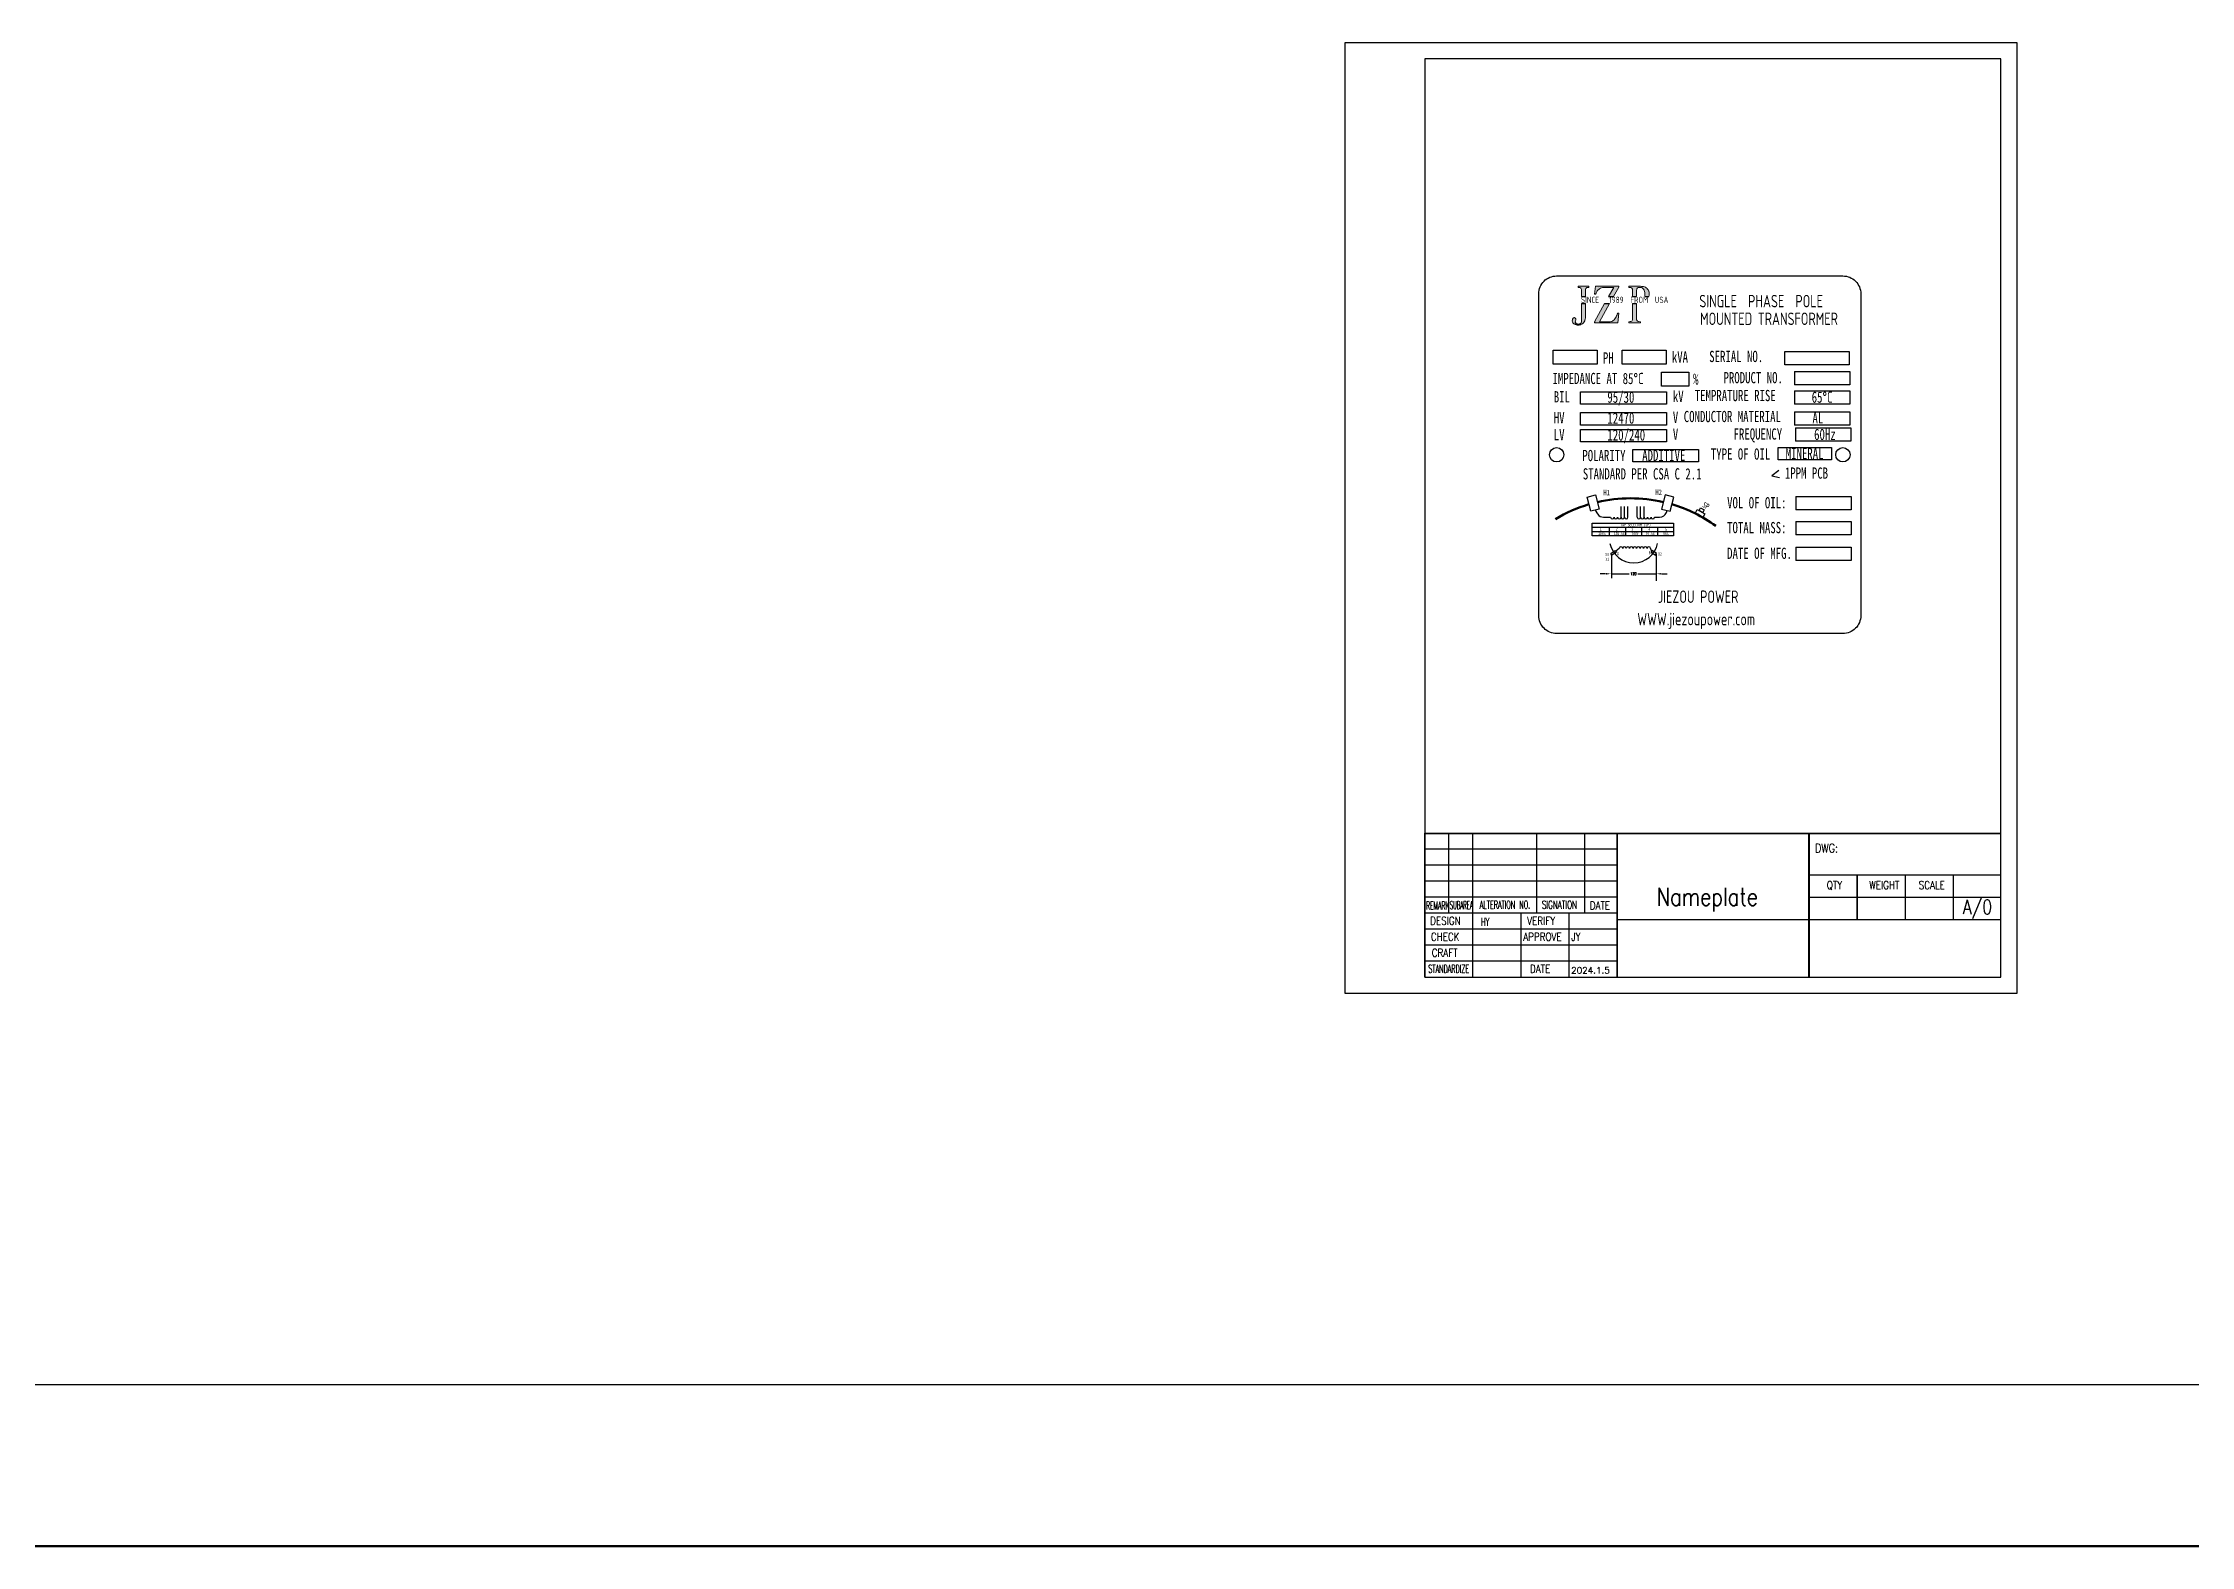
# Model space of a CAD drawing. Header units: millimetres. Extents: x 119255 to 140443, y -8485 to -5380.
# Drawn here: x 134398 to 134998, y -5851 to -5431 of the extents above; entities that cross this region are included whole.
import ezdxf

# ---------------------------------------------------------------- set-up
doc = ezdxf.new("R2010")
doc.units = ezdxf.units.MM
doc.header["$LTSCALE"] = 3
doc.layers.add('INTE_THICK', color=7, linetype='Continuous')
for name, color, linetype, lineweight in [('标注、文本', 3, 'Continuous', 25), ('粗实线', 4, 'Continuous', 53), ('粗实线层', 7, 'Continuous', 50)]:
    doc.layers.add(name, color=color, linetype=linetype, lineweight=lineweight)
doc.styles.add('PC_TEXTSTYLE', font='ISOCP.SHX', dxfattribs={"width": 0.707, "bigfont": 'GBCBIG.SHX'})
doc.styles.get("Standard").update_dxf_attribs({"font": 'txt', "bigfont": 'gbcbig.shx'})
doc.styles.add('TEXTSTYLE_3', font='txt', dxfattribs={"width": 0.8, "bigfont": 'hztxt.shx'})
doc.styles.add('TEXTSTYLE_4', font='txt', dxfattribs={"width": 0.65, "bigfont": 'hztxt.shx'})
doc.styles.add('TEXTSTYLE_5', font='txt', dxfattribs={"width": 0.45, "bigfont": 'hztxt.shx'})
doc.styles.add('TEXTSTYLE_7', font='txt', dxfattribs={"width": 0.75, "bigfont": 'hztxt.shx'})
doc.styles.add('TH_GBDIM', font='romans.shx', dxfattribs={"width": 0.8, "bigfont": 'gbcbig.shx'})

msp = doc.modelspace()

# ---------------------------------------------------------------- hatches: boundary and pattern name
at = {"layer": '标注、文本'}
h = msp.add_hatch(color=256, dxfattribs=at)
h.dxf.hatch_style = 1
h.paths.add_polyline_path([(134828.99, -5503.43), (134827.85, -5503.43), (134827.85, -5508.13), (134827.83, -5508.56), (134827.74, -5508.85, -0.564853), (134826.09, -5508.57), (134826.18, -5508.28), (134826.25, -5508.04), (134826.25, -5507.71), (134826.21, -5507.58), (134826, -5507.38), (134825.91, -5507.35), (134825.62, -5507.44), (134825.53, -5507.52), (134825.34, -5507.81), (134825.3, -5507.92), (134825.26, -5508.25), (134825.33, -5508.59), (134825.42, -5508.77), (134825.61, -5508.99, 0.201196), (134827.71, -5509.23), (134827.99, -5509.13), (134828.24, -5508.98), (134828.45, -5508.78), (134828.64, -5508.52), (134828.79, -5508.2), (134828.83, -5508.1), (134828.92, -5507.78), (134828.97, -5507.41), (134828.99, -5507.03)])
h.paths.add_polyline_path([(134829.08, -5499.23), (134829.11, -5499.16), (134829.33, -5498.96), (134829.53, -5498.92), (134829.88, -5498.89), (134829.88, -5498.58), (134826.92, -5498.58), (134826.92, -5498.89), (134827.17, -5498.91), (134827.42, -5498.95), (134827.42, -5498.95), (134827.7, -5499.11), (134827.82, -5499.45), (134827.85, -5499.72), (134827.85, -5500.14), (134827.85, -5501.42), (134828.99, -5501.42), (134828.99, -5499.97), (134828.99, -5499.94), (134829.01, -5499.52)])
h.paths.add_polyline_path([(134838.27, -5498.8), (134838.27, -5498.58), (134831.77, -5498.58), (134831.46, -5500.78), (134831.77, -5500.78), (134831.79, -5500.76), (134831.91, -5500.5), (134832.11, -5500.12), (134832.11, -5500.11), (134832.27, -5499.86), (134832.51, -5499.58), (134832.66, -5499.44), (134832.9, -5499.26), (134833.19, -5499.09), (134833.45, -5498.98), (134833.73, -5498.91), (134834.03, -5498.89), (134836.85, -5498.89), (134835.44, -5501.42), (134836.8, -5501.42)])
h.paths.add_polyline_path([(134835.68, -5503.43), (134834.32, -5503.43), (134831.49, -5508.51), (134831.49, -5508.82), (134837.97, -5508.82), (134838.32, -5506.08), (134837.97, -5506.08), (134837.86, -5506.4), (134837.71, -5506.74), (134837.68, -5506.81), (134837.52, -5507.13), (134837.35, -5507.42), (134837.15, -5507.7), (134836.95, -5507.93), (134836.75, -5508.12), (134836.5, -5508.32), (134836.27, -5508.42), (134836.13, -5508.45), (134835.84, -5508.5), (134835.52, -5508.51), (134832.84, -5508.51)])
h.paths.add_polyline_path([(134843.49, -5499.02), (134843.7, -5498.92), (134844.04, -5498.89), (134844.33, -5498.9), (134844.59, -5498.95), (134844.77, -5499.02), (134845.03, -5499.21), (134845.23, -5499.43), (134845.38, -5499.7), (134845.5, -5500), (134845.57, -5500.35), (134845.59, -5500.75), (134845.59, -5500.8), (134845.56, -5501.2), (134845.52, -5501.42), (134846.71, -5501.42), (134846.78, -5501.11), (134846.8, -5500.74), (134846.8, -5500.62), (134846.75, -5500.26), (134846.65, -5499.93), (134846.61, -5499.84), (134846.45, -5499.54), (134846.25, -5499.28), (134846.21, -5499.24), (134845.97, -5499.02), (134845.71, -5498.85), (134845.45, -5498.73), (134845.18, -5498.67), (134845.01, -5498.65), (134844.64, -5498.61), (134844.36, -5498.59), (134844.19, -5498.58), (134841.1, -5498.58), (134841.1, -5498.89), (134841.29, -5498.89), (134841.6, -5498.93), (134841.82, -5499.01), (134841.93, -5499.1), (134842.07, -5499.39), (134842.09, -5499.49), (134842.11, -5499.81), (134842.11, -5500.27), (134842.11, -5501.42), (134843.23, -5501.42), (134843.23, -5500.22), (134843.23, -5500.14), (134843.24, -5499.73), (134843.28, -5499.42), (134843.31, -5499.29)])
h.paths.add_polyline_path([(134843.23, -5503.43), (134842.11, -5503.43), (134842.11, -5507.52), (134842.11, -5507.66), (134842.08, -5508), (134841.94, -5508.29), (134841.92, -5508.31), (134841.65, -5508.44), (134841.44, -5508.47), (134841.1, -5508.49), (134841.1, -5508.8), (134844.36, -5508.8), (134844.36, -5508.49), (134844.21, -5508.49), (134843.91, -5508.46), (134843.79, -5508.44), (134843.52, -5508.36), (134843.31, -5508.1), (134843.27, -5507.97), (134843.23, -5507.58)])

# ---------------------------------------------------------------- linework, layer by layer
at = {"color": 7, "linetype": 'Continuous'}
for p, q in [((134784.09, -5651.5), (134945.12, -5651.5)), ((134784.09, -5691.75), (134784.09, -5651.5)), ((134784.09, -5651.56), (134945.11, -5651.56)), ((134837.77, -5655.97), (134784.09, -5655.97)), ((134790.8, -5673.86), (134790.8, -5651.5)), ((134797.51, -5691.75), (134797.51, -5651.5)), ((134815.4, -5673.86), (134815.4, -5651.5)), ((134828.82, -5673.86), (134828.82, -5651.5)), ((134837.77, -5651.5), (134837.77, -5691.75)), ((134837.79, -5651.52), (134837.79, -5691.78)), ((134837.79, -5651.52), (134945.14, -5651.52)), ((134891.44, -5691.75), (134891.44, -5651.5)), ((134891.46, -5651.52), (134891.46, -5691.78)), ((134837.77, -5660.44), (134784.09, -5660.44)), ((134837.77, -5664.92), (134784.09, -5664.92)), ((134891.44, -5663.13), (134945.12, -5663.13)), ((134891.46, -5663.15), (134945.14, -5663.15)), ((134904.86, -5663.13), (134904.86, -5675.65)), ((134904.88, -5663.15), (134904.88, -5675.68)), ((134918.28, -5663.13), (134918.28, -5675.65)), ((134918.3, -5663.15), (134918.3, -5675.68)), ((134931.7, -5663.13), (134931.7, -5675.65)), ((134931.72, -5663.15), (134931.72, -5675.68)), ((134837.77, -5669.39), (134784.09, -5669.39)), ((134837.77, -5673.86), (134784.09, -5673.86)), ((134810.93, -5673.86), (134810.93, -5691.75)), ((134824.35, -5673.86), (134824.35, -5691.75)), ((134891.44, -5669.39), (134945.12, -5669.39)), ((134891.46, -5669.42), (134945.14, -5669.42)), ((134837.77, -5678.33), (134784.09, -5678.33)), ((134837.77, -5675.65), (134945.12, -5675.65)), ((134837.79, -5675.68), (134945.14, -5675.68)), ((134837.77, -5682.81), (134784.09, -5682.81)), ((134837.77, -5687.28), (134784.09, -5687.28))]:
    msp.add_line(p, q, dxfattribs=at)
at = {"layer": 'INTE_THICK'}
for p, q in [((134945.11, -5435.01), (134784.09, -5435.01)), ((134784.09, -5435.01), (134784.09, -5691.75)), ((134945.11, -5691.75), (134945.11, -5435.01)), ((134784.09, -5691.75), (134945.11, -5691.75))]:
    msp.add_line(p, q, dxfattribs=at)
at = {"layer": '标注、文本', "color": 3, "lineweight": 0}
for p, q in [((134829.88, -5498.58), (134826.92, -5498.58)), ((134826.92, -5498.58), (134826.92, -5498.89)), ((134826.92, -5498.89), (134827.17, -5498.91)), ((134827.17, -5498.91), (134827.42, -5498.95)), ((134827.42, -5498.95), (134827.42, -5498.95)), ((134827.42, -5498.95), (134827.69, -5499.11)), ((134827.69, -5499.11), (134827.7, -5499.12)), ((134827.7, -5499.12), (134827.82, -5499.45)), ((134827.82, -5499.45), (134827.85, -5499.72)), ((134827.85, -5499.72), (134827.85, -5500.14)), ((134828.99, -5499.94), (134829.01, -5499.52)), ((134829.01, -5499.52), (134829.08, -5499.23)), ((134829.08, -5499.23), (134829.11, -5499.16)), ((134829.11, -5499.16), (134829.33, -5498.96)), ((134829.33, -5498.96), (134829.53, -5498.92)), ((134829.53, -5498.92), (134829.88, -5498.89)), ((134829.88, -5498.89), (134829.88, -5498.58)), ((134831.77, -5498.58), (134831.46, -5500.78)), ((134838.27, -5498.58), (134831.77, -5498.58)), ((134832.11, -5500.11), (134832.27, -5499.86)), ((134832.27, -5499.86), (134832.51, -5499.58)), ((134832.51, -5499.58), (134832.66, -5499.44)), ((134832.65, -5498.89), (134832.65, -5498.89)), ((134832.66, -5499.44), (134832.9, -5499.26)), ((134832.9, -5499.26), (134833.19, -5499.09)), ((134833.19, -5499.09), (134833.45, -5498.98)), ((134833.45, -5498.98), (134833.73, -5498.91)), ((134833.73, -5498.91), (134834.03, -5498.89)), ((134834.03, -5498.89), (134835.47, -5498.89)), ((134834.03, -5498.89), (134836.85, -5498.89)), ((134836.85, -5498.89), (134835.44, -5501.42)), ((134836.8, -5501.42), (134838.27, -5498.8)), ((134838.27, -5498.8), (134838.27, -5498.58)), ((134844.19, -5498.58), (134841.1, -5498.58)), ((134841.1, -5498.58), (134841.1, -5498.89)), ((134841.1, -5498.89), (134841.29, -5498.89)), ((134841.29, -5498.89), (134841.6, -5498.93)), ((134841.6, -5498.93), (134841.82, -5499.01)), ((134841.82, -5499.01), (134841.93, -5499.1)), ((134841.93, -5499.1), (134842.07, -5499.39)), ((134842.07, -5499.39), (134842.09, -5499.49)), ((134842.09, -5499.49), (134842.11, -5499.81)), ((134842.11, -5499.81), (134842.11, -5500.27)), ((134843.23, -5500.14), (134843.24, -5499.73)), ((134843.24, -5499.73), (134843.28, -5499.42)), ((134843.28, -5499.42), (134843.31, -5499.29)), ((134843.31, -5499.29), (134843.49, -5499.02)), ((134843.49, -5499.02), (134843.7, -5498.92)), ((134843.7, -5498.92), (134844.04, -5498.89)), ((134844.04, -5498.89), (134844.33, -5498.9)), ((134844.36, -5498.59), (134844.19, -5498.58)), ((134844.33, -5498.9), (134844.59, -5498.95)), ((134844.64, -5498.61), (134844.36, -5498.59)), ((134844.59, -5498.95), (134844.77, -5499.02)), ((134845.01, -5498.65), (134844.64, -5498.61)), ((134844.77, -5499.02), (134845.03, -5499.21)), ((134845.18, -5498.67), (134845.01, -5498.65)), ((134845.03, -5499.21), (134845.23, -5499.43)), ((134845.45, -5498.73), (134845.18, -5498.67)), ((134845.23, -5499.43), (134845.38, -5499.7)), ((134845.38, -5499.7), (134845.5, -5500)), ((134845.71, -5498.85), (134845.45, -5498.73)), ((134845.97, -5499.02), (134845.71, -5498.85)), ((134846.21, -5499.24), (134845.97, -5499.02)), ((134846.25, -5499.28), (134846.21, -5499.24)), ((134846.45, -5499.54), (134846.25, -5499.28)), ((134846.61, -5499.84), (134846.45, -5499.54)), ((134846.65, -5499.93), (134846.61, -5499.84)), ((134827.85, -5500.14), (134827.85, -5501.42)), ((134827.85, -5503.43), (134827.85, -5508.13)), ((134828.99, -5499.97), (134828.99, -5499.94)), ((134828.99, -5501.42), (134828.99, -5499.97)), ((134828.99, -5507.03), (134828.99, -5503.43)), ((134831.46, -5500.78), (134831.77, -5500.78)), ((134834.32, -5503.43), (134831.49, -5508.51)), ((134831.77, -5500.78), (134831.79, -5500.76)), ((134831.79, -5500.76), (134831.91, -5500.5)), ((134831.91, -5500.5), (134832.11, -5500.12)), ((134832.11, -5500.12), (134832.11, -5500.11)), ((134832.84, -5508.51), (134835.68, -5503.43)), ((134842.11, -5500.27), (134842.11, -5501.42)), ((134842.11, -5503.43), (134842.11, -5507.52)), ((134843.23, -5500.22), (134843.23, -5500.14)), ((134843.23, -5501.42), (134843.23, -5500.22)), ((134843.23, -5507.58), (134843.23, -5503.43)), ((134845.5, -5500), (134845.57, -5500.35)), ((134845.56, -5501.2), (134845.52, -5501.42)), ((134845.59, -5500.8), (134845.56, -5501.2)), ((134845.57, -5500.35), (134845.59, -5500.75)), ((134845.59, -5500.75), (134845.59, -5500.8)), ((134846.75, -5500.26), (134846.65, -5499.93)), ((134846.71, -5501.42), (134846.78, -5501.11)), ((134846.8, -5500.62), (134846.75, -5500.26)), ((134846.78, -5501.11), (134846.8, -5500.74)), ((134846.8, -5500.74), (134846.8, -5500.62)), ((134825.3, -5507.92), (134825.26, -5508.25)), ((134825.26, -5508.25), (134825.33, -5508.59)), ((134825.34, -5507.81), (134825.3, -5507.92)), ((134825.33, -5508.59), (134825.42, -5508.77)), ((134825.53, -5507.52), (134825.34, -5507.81)), ((134825.42, -5508.77), (134825.61, -5508.99)), ((134825.62, -5507.44), (134825.53, -5507.52)), ((134825.91, -5507.35), (134825.62, -5507.44)), ((134826, -5507.38), (134825.91, -5507.35)), ((134826.21, -5507.58), (134826, -5507.38)), ((134826.09, -5508.57), (134826.18, -5508.28)), ((134826.18, -5508.28), (134826.25, -5508.04)), ((134826.25, -5507.71), (134826.21, -5507.58)), ((134826.25, -5508.04), (134826.25, -5507.71)), ((134827.71, -5509.23), (134827.99, -5509.13)), ((134827.83, -5508.56), (134827.74, -5508.85)), ((134827.85, -5508.13), (134827.83, -5508.56)), ((134827.99, -5509.13), (134828.24, -5508.98)), ((134828.24, -5508.98), (134828.45, -5508.78)), ((134828.45, -5508.78), (134828.64, -5508.52)), ((134828.64, -5508.52), (134828.79, -5508.2)), ((134828.79, -5508.2), (134828.83, -5508.1)), ((134828.83, -5508.1), (134828.92, -5507.78)), ((134828.92, -5507.78), (134828.97, -5507.41)), ((134828.97, -5507.41), (134828.99, -5507.03)), ((134831.49, -5508.82), (134837.97, -5508.82)), ((134835.52, -5508.51), (134832.84, -5508.51)), ((134835.84, -5508.5), (134835.52, -5508.51)), ((134836.13, -5508.45), (134835.84, -5508.5)), ((134836.27, -5508.42), (134836.13, -5508.45)), ((134836.5, -5508.32), (134836.27, -5508.42)), ((134836.75, -5508.12), (134836.5, -5508.32)), ((134836.95, -5507.93), (134836.75, -5508.12)), ((134837.15, -5507.7), (134836.95, -5507.93)), ((134837.35, -5507.42), (134837.15, -5507.7)), ((134837.52, -5507.13), (134837.35, -5507.42)), ((134837.68, -5506.81), (134837.52, -5507.13)), ((134837.71, -5506.74), (134837.68, -5506.81)), ((134837.86, -5506.4), (134837.71, -5506.74)), ((134837.97, -5506.08), (134837.86, -5506.4)), ((134838.32, -5506.08), (134837.97, -5506.08)), ((134837.97, -5506.08), (134837.97, -5506.08)), ((134837.97, -5508.82), (134838.32, -5506.08)), ((134841.44, -5508.47), (134841.1, -5508.49)), ((134841.1, -5508.49), (134841.1, -5508.8)), ((134841.1, -5508.8), (134844.36, -5508.8)), ((134841.65, -5508.44), (134841.44, -5508.47)), ((134841.92, -5508.31), (134841.65, -5508.44)), ((134841.94, -5508.29), (134841.92, -5508.31)), ((134842.08, -5508), (134841.94, -5508.29)), ((134842.11, -5507.66), (134842.08, -5508)), ((134842.11, -5507.52), (134842.11, -5507.66)), ((134843.27, -5507.97), (134843.23, -5507.58)), ((134843.31, -5508.1), (134843.27, -5507.97)), ((134843.51, -5508.35), (134843.31, -5508.1)), ((134843.52, -5508.36), (134843.51, -5508.35)), ((134843.79, -5508.44), (134843.52, -5508.36)), ((134843.91, -5508.46), (134843.79, -5508.44)), ((134844.21, -5508.49), (134843.91, -5508.46)), ((134844.36, -5508.49), (134844.21, -5508.49)), ((134844.36, -5508.8), (134844.36, -5508.49))]:
    msp.add_line(p, q, dxfattribs=at)
at = {"layer": '标注、文本'}
for p, q in [((134827.85, -5501.42), (134828.99, -5501.42)), ((134827.85, -5503.43), (134828.99, -5503.43)), ((134834.32, -5503.43), (134835.68, -5503.43)), ((134835.44, -5501.42), (134836.8, -5501.42)), ((134842.11, -5501.42), (134843.23, -5501.42)), ((134842.11, -5503.43), (134843.23, -5503.43)), ((134845.52, -5501.42), (134846.71, -5501.42)), ((134831.49, -5508.51), (134831.49, -5508.82)), ((134857.83, -5522.62), (134857.83, -5526.49)), ((134887.43, -5522.42), (134887.43, -5526.1)), ((134887.41, -5527.85), (134887.41, -5531.53)), ((134887.41, -5533.72), (134887.41, -5537.4)), ((134887.71, -5538.2), (134887.71, -5541.88)), ((134842.16, -5544.23), (134860.57, -5544.23)), ((134842.16, -5547.7), (134842.16, -5544.23)), ((134860.57, -5547.7), (134842.16, -5547.7)), ((134860.57, -5544.23), (134860.57, -5547.7)), ((134882.87, -5543.68), (134897.77, -5543.68)), ((134882.87, -5547.15), (134882.87, -5543.68)), ((134897.77, -5547.15), (134882.87, -5547.15)), ((134897.77, -5543.68), (134897.77, -5547.15)), ((134883.03, -5550.11), (134881.06, -5551.56)), ((134881.06, -5551.56), (134883.24, -5552.08)), ((134887.77, -5557.41), (134887.77, -5561.09)), ((134831.64, -5561.2), (134832.34, -5562.25)), ((134834, -5563.15), (134835.98, -5563.15)), ((134838.9, -5563.15), (134838.9, -5560.17)), ((134839.87, -5563.15), (134839.87, -5560.17)), ((134840.84, -5563.15), (134840.84, -5560.17)), ((134843.42, -5563.15), (134843.42, -5560.17)), ((134844.39, -5563.15), (134844.39, -5560.17)), ((134845.36, -5563.15), (134845.36, -5560.17)), ((134848.28, -5563.15), (134849.7, -5563.15)), ((134851.57, -5561.86), (134851.79, -5561.3)), ((134887.77, -5564.38), (134887.77, -5568.06)), ((134830.88, -5565.96), (134853.56, -5565.96)), ((134830.88, -5567.12), (134853.56, -5567.12)), ((134835.63, -5565.96), (134835.63, -5568.36)), ((134838.39, -5571.9), (134837.44, -5572.68)), ((134840.11, -5565.96), (134840.11, -5568.36)), ((134844.59, -5565.96), (134844.59, -5568.36)), ((134847.15, -5571.9), (134847.45, -5572.68)), ((134849.08, -5565.96), (134849.08, -5568.36)), ((134887.77, -5571.56), (134887.77, -5575.23)), ((134836.2, -5573.51), (134836.2, -5580.19)), ((134848.69, -5573.51), (134848.69, -5580.91)), ((134836.2, -5579.02), (134841.22, -5579.02)), ((134843.57, -5579.02), (134848.69, -5579.02)), ((136199.07, -5805.74), (132410.04, -5805.74))]:
    msp.add_line(p, q, dxfattribs=at)
at = {"layer": '标注、文本', "color": 3}
for p, q in [((134834.55, -5578.98), (134833.05, -5578.98)), ((134850.33, -5578.98), (134851.83, -5578.98))]:
    msp.add_line(p, q, dxfattribs=at)
at = {"layer": '标注、文本'}
msp.add_lwpolyline([(134820.91, -5495.69), (134900.91, -5495.69, -0.414214), (134905.91, -5500.69), (134905.91, -5590.69, -0.414214), (134900.91, -5595.69), (134820.91, -5595.69, -0.414214), (134815.91, -5590.69), (134815.91, -5500.69, -0.414214)], format="xyb", close=True, dxfattribs=at)
for points in [[(134819.96, -5516.49), (134832.23, -5516.49), (134832.23, -5520.36), (134819.96, -5520.36)], [(134839.22, -5516.49), (134851.49, -5516.49), (134851.49, -5520.36), (134839.22, -5520.36)], [(134884.72, -5516.84), (134902.63, -5516.84), (134902.63, -5520.52), (134884.72, -5520.52)], [(134827.55, -5528.07), (134851.62, -5528.07), (134851.62, -5531.55), (134827.55, -5531.55)], [(134827.55, -5533.91), (134851.62, -5533.91), (134851.62, -5537.38), (134827.55, -5537.38)], [(134827.55, -5538.64), (134851.62, -5538.64), (134851.62, -5542.12), (134827.55, -5542.12)], [(134829.4, -5557.54), (134831.77, -5556.91), (134832.83, -5560.88), (134830.45, -5561.51)], [(134853.65, -5557.54), (134851.27, -5556.91), (134850.22, -5560.88), (134852.6, -5561.51)], [(134830.88, -5564.79), (134853.56, -5564.79), (134853.56, -5568.36), (134830.88, -5568.36)], [(134860.19, -5561.04), (134862.36, -5562.21), (134861.8, -5563.25), (134859.63, -5562.08)], [(134861.12, -5560.56), (134862.16, -5561.12), (134861.75, -5561.88), (134860.71, -5561.32)], [(134837.28, -5572.44), (134837.6, -5572.92), (134836.36, -5573.75), (134836.04, -5573.27)], [(134847.61, -5572.44), (134847.29, -5572.92), (134848.53, -5573.75), (134848.85, -5573.27)]]:
    msp.add_lwpolyline(points, close=True, dxfattribs=at)
for points in [[(134857.83, -5526.49), (134850.19, -5526.49), (134850.19, -5522.62), (134857.83, -5522.62)], [(134887.43, -5522.42), (134902.88, -5522.42), (134902.88, -5526.1), (134887.43, -5526.1)], [(134887.41, -5527.85), (134902.86, -5527.85), (134902.86, -5531.53), (134887.41, -5531.53)], [(134887.41, -5533.72), (134902.86, -5533.72), (134902.86, -5537.4), (134887.41, -5537.4)], [(134887.71, -5538.2), (134903.16, -5538.2), (134903.16, -5541.88), (134887.71, -5541.88)], [(134887.77, -5557.41), (134903.22, -5557.41), (134903.22, -5561.09), (134887.77, -5561.09)], [(134887.77, -5564.38), (134903.22, -5564.38), (134903.22, -5568.06), (134887.77, -5568.06)], [(134887.77, -5571.56), (134903.22, -5571.56), (134903.22, -5575.23), (134887.77, -5575.23)]]:
    msp.add_lwpolyline(points, dxfattribs=at)
for centre in [(134820.91, -5545.69), (134900.91, -5545.69)]:
    msp.add_circle(centre, 2, dxfattribs=at)
for centre, radius, start, end in [((134826.95, -5506.61), 2.73, 240.63938, 286.14253), ((134827, -5508.21), 0.976, 201.48435, 319.32465), ((134834, -5561.15), 2, 213.55601, 270), ((134836.46, -5563.15), 0.485, 180, 0), ((134837.44, -5563.15), 0.485, 180, 0), ((134838.41, -5563.15), 0.485, 180, 0), ((134839.39, -5563.15), 0.485, 180, 0), ((134840.36, -5563.15), 0.485, 180, 0), ((134843.9, -5563.15), 0.485, 180, 0), ((134844.87, -5563.15), 0.485, 180, 0), ((134845.85, -5563.15), 0.485, 180, 0), ((134846.82, -5563.15), 0.485, 180, 0), ((134847.8, -5563.15), 0.485, 180, 0), ((134849.7, -5561.15), 2, 270, 339.0548), ((134842.46, -5569.13), 6.79, 191.61474, 348.65109), ((134838.88, -5571.9), 0.485, 360, 180), ((134839.85, -5571.9), 0.485, 360, 180), ((134840.83, -5571.9), 0.485, 360, 180), ((134841.8, -5571.9), 0.485, 360, 180), ((134842.77, -5571.9), 0.485, 360, 180), ((134843.74, -5571.9), 0.485, 360, 180), ((134844.72, -5571.9), 0.485, 360, 180), ((134845.69, -5571.9), 0.485, 360, 180), ((134846.66, -5571.9), 0.485, 360, 180)]:
    msp.add_arc(centre, radius, start, end, dxfattribs=at)
at = {"layer": '标注、文本', "color": 3}
for points in [[(134834.7, -5578.75), (134834.7, -5579.21), (134836.07, -5578.98)], [(134850.19, -5578.75), (134850.19, -5579.21), (134848.82, -5578.98)]]:
    msp.add_solid(points, dxfattribs=at)
at = {"layer": '粗实线'}
msp.add_line((136153.97, -5850.84), (132635.58, -5850.84), dxfattribs=at)
at = {"layer": '粗实线', "ltscale": 2}
for start, end in [(106.55111, 120.99031), (76.91188, 103.08812), (54.11891, 73.44889)]:
    msp.add_arc((134841.52, -5598.57), 40.71, start, end, dxfattribs=at)
at = {"layer": '粗实线层', "color": 1, "lineweight": -3}
for p, q in [((134949.59, -5430.54), (134761.73, -5430.54)), ((134761.73, -5430.54), (134761.73, -5696.23)), ((134949.59, -5696.23), (134949.59, -5430.54)), ((134761.73, -5696.23), (134949.59, -5696.23))]:
    msp.add_line(p, q, dxfattribs=at)

# ---------------------------------------------------------------- texts
at = {"color": 7}
for s, height, style, width, p in [('DWG:', 2.5, 'TEXTSTYLE_7', 0.8, (134893.08, -5656.94)), ('Nameplate', 5, 'TEXTSTYLE_7', 0.8, (134848.86, -5671.78)), ('REMARK', 2.236, 'TEXTSTYLE_5', 0.45, (134784.39, -5672.86)), ('SUBAREA', 2.236, 'TEXTSTYLE_5', 0.4, (134791.01, -5672.74)), ('ALTERATION NO.', 2.2365, 'TEXTSTYLE_3', 0.5, (134799.42, -5672.62)), ('SIGNATION', 2.236, 'TEXTSTYLE_4', 0.65, (134816.8, -5672.64)), ('STANDARDIZE', 2.2365, 'TEXTSTYLE_3', 0.5, (134785.05, -5690.54))]:
    msp.add_text(s, height=height, dxfattribs=dict(at, style=style, width=width)).set_placement(p)
for s, height, width, p in [('QTY', 2.236, 0.8, (134896.42, -5667.15)), ('WEIGHT', 2.236, 0.8, (134908.26, -5667.15)), ('SCALE', 2.236, 0.8, (134922.13, -5667.15)), ('DATE', 2.236, 0.8, (134830.17, -5672.84)), ('A/0', 4, 0.8, (134934.41, -5674.12)), ('DESIGN', 2.236, 0.8, (134785.57, -5677.12)), ('CHECK', 2.236, 0.8, (134785.77, -5681.59)), ('HY', 2.236, 0.55, (134799.77, -5677.45)), ('APPROVE', 2.236, 0.8, (134811.57, -5681.59)), ('VERIFY', 2.236, 0.8, (134812.67, -5677.12)), ('JY', 2.236, 0.8, (134824.99, -5681.59)), ('CRAFT', 2.236, 0.8, (134786.01, -5686.07)), ('DATE', 2.236, 0.8, (134813.45, -5690.54))]:
    msp.add_text(s, height=height, dxfattribs=dict(at, width=width)).set_placement(p)
msp.add_text('2024.1.5', height=1.8, dxfattribs=at).set_placement((134824.96, -5690.77))
at = {"layer": '标注、文本', "attachment_point": 1, "style": 'PC_TEXTSTYLE'}
for s, width, gutter_width, insert, char_height in [('{\\fISOCPEUR|b0|i0|c0|p34;SINCE   1989  FROM  USA}', 20.0156, 8.68, (134827.72, -5501.5), 1.736), ('{\\fISOCPEUR|b0|i0|c134|p34;SINGLE  PHASE  POLE}', 48.5551, 8.68, (134860.79, -5500.99), 3.485), ('{\\fISOCPEUR|b0|i0|c0|p34;MOUNTED TRANSFORMER}', 48.5551, 8.68, (134860.97, -5505.93), 3.485), ('{\\fFangSong|b0|i0|c0|p49;PH}', 43.6996, 7.81, (134833.83, -5517.05), 3.1365), ('{\\fFangSong|b0|i0|c0|p49;kVA}', 48.5551, 8.68, (134853.1, -5516.78), 3.1365), ('{\\fFangSong|b0|i0|c134|p49;SERIAL NO.}', 48.5551, 8.68, (134863.56, -5516.63), 3.1365), ('{\\fFangSong|b0|i0|c134|p49;IMPEDANCE AT 85\\fISOCPEUR|b0|i0|c0|p34;%%DC}', 48.5551, 8.68, (134819.75, -5522.79), 3.1365), ('{\\fFangSong|b0|i0|c134|p49;%}', 48.5551, 8.68, (134859.04, -5522.95), 3.1365), ('{\\fFangSong|b0|i0|c134|p49;PRODUCT NO.}', 48.5551, 8.68, (134867.55, -5522.56), 3.1365), ('{\\fFangSong|b0|i0|c134|p49;BIL}', 48.5551, 8.68, (134820.1, -5527.91), 3.1365), ('{\\fFangSong|b0|i0|c134|p49;95/30}', 39.9569, 7.14, (134835.09, -5528.03), 3.1365), ('{\\fFangSong|b0|i0|c0|p49;kV}', 48.5551, 8.68, (134853.38, -5527.79), 3.1365), ('{\\fFangSong|b0|i0|c134|p49;TEMPRATURE RISE}', 48.5551, 8.68, (134859.52, -5527.56), 3.1365), ('{\\fFangSong|b0|i0|c134|p49;65\\fISOCPEUR|b0|i0|c0|p34;%%DC}', 48.5551, 8.68, (134892.2, -5528.01), 3.1365), ('{\\fFangSong|b0|i0|c134|p49;HV}', 48.5551, 8.68, (134820.1, -5533.75), 3.1365), ('{\\fFangSong|b0|i0|c134|p49;12470}', 39.9569, 7.14, (134835.09, -5533.87), 3.1365), ('{\\fFangSong|b0|i0|c0|p49;V}', 48.5551, 8.68, (134853.38, -5533.63), 3.1365), ('{\\fFangSong|b0|i0|c134|p49;CONDUCTOR MATERIAL}', 48.5551, 8.68, (134856.44, -5533.43), 3.1365), ('{\\fFangSong|b0|i0|c134|p49;AL}', 48.5551, 8.68, (134892.41, -5533.81), 3.1365), ('{\\fFangSong|b0|i0|c134|p49;LV}', 48.5551, 8.68, (134820.1, -5538.48), 3.1365), ('{\\fFangSong|b0|i0|c134|p49;120/240}', 39.9569, 7.14, (134835.09, -5538.6), 3.1365), ('{\\fFangSong|b0|i0|c0|p49;V}', 48.5551, 8.68, (134853.38, -5538.36), 3.1365), ('{\\fFangSong|b0|i0|c134|p49;FREQUENCY}', 48.5551, 8.68, (134870.36, -5538.32), 3.1365), ('{\\fFangSong|b0|i0|c134|p49;60Hz}', 48.5551, 8.68, (134892.87, -5538.42), 3.1365), ('{\\fFangSong|b0|i0|c134|p49;POLARITY }', 48.5551, 8.68, (134828.09, -5544.34), 3.1365), ('{\\fFangSong|b0|i0|c134|p49;ADDITIVE}', 39.9569, 7.14, (134844.82, -5544.31), 3.1365), ('{\\fFangSong|b0|i0|c134|p49;TYPE OF OIL}', 48.5551, 8.68, (134864.01, -5543.92), 3.1365), ('{\\fFangSong|b0|i0|c134|p49;MINERAL}', 39.9569, 7.14, (134884.94, -5543.76), 3.1365), ('{\\fFangSong|b0|i0|c134|p49;STANDARD PER CSA C 2.1}', 48.5551, 8.68, (134828.22, -5549.46), 3.1365), ('{\\fFangSong|b0|i0|c134|p49;1PPM PCB}', 48.5551, 8.68, (134884.7, -5549.24), 3.1365), ('{\\fFangSong|b0|i0|c134|p49;H1}', 24.2775, 4.34, (134833.97, -5555.46), 1.5683), ('{\\fFangSong|b0|i0|c134|p49;H2}', 24.2775, 4.34, (134848.51, -5555.4), 1.5683), ('{\\fFangSong|b0|i0|c134|p49;VOL OF OIL:}', 48.5551, 8.68, (134868.56, -5557.53), 3.1365), ('{\\fFangSong|b0|i0|c134|p49;TAP SELECTOM (SP)}', 13.3233, 2.38, (134838.78, -5564.83), 0.8606), ('{\\fFangSong|b0|i0|c134|p49;TOTAL MASS:}', 48.5551, 8.68, (134868.56, -5564.49), 3.1365), ('{\\fFangSong|b0|i0|c134|p49;105%}', 13.3233, 2.38, (134832.53, -5567.3), 0.8606), ('{\\fFangSong|b0|i0|c134|p49;1}', 13.3233, 2.38, (134833, -5566.05), 0.8606), ('{\\fFangSong|b0|i0|c134|p49;102.5%}', 13.3233, 2.38, (134836.93, -5567.3), 0.8606), ('{\\fFangSong|b0|i0|c134|p49;2}', 13.3233, 2.38, (134837.44, -5566.08), 0.8606), ('{\\fFangSong|b0|i0|c134|p49;3}', 13.3233, 2.38, (134841.8, -5566.07), 0.8606), ('{\\fFangSong|b0|i0|c134|p49;100%}', 13.3233, 2.38, (134841.81, -5567.32), 0.8606), ('{\\fFangSong|b0|i0|c134|p49;97.5%}', 13.3233, 2.38, (134845.81, -5567.3), 0.8606), ('{\\fFangSong|b0|i0|c134|p49;4}', 13.3233, 2.38, (134846.56, -5566.06), 0.8606), ('{\\fFangSong|b0|i0|c134|p49;95%}', 13.3233, 2.38, (134850.63, -5567.3), 0.8606), ('{\\fFangSong|b0|i0|c134|p49;5}', 13.3233, 2.38, (134851.23, -5566.1), 0.8606), ('{\\fFangSong|b0|i0|c134|p49;DATE OF MFG.}', 48.5551, 8.68, (134868.56, -5571.67), 3.1365), ('{\\fFangSong|b0|i0|c134|p49;X3}', 13.3233, 2.38, (134834.49, -5573.12), 0.8606), ('{\\fFangSong|b0|i0|c134|p49;X1}', 13.3233, 2.38, (134834.59, -5574.46), 0.8606), ('{\\fFangSong|b0|i0|c134|p49;A}', 13.3233, 2.38, (134837.82, -5572.91), 0.8606), ('{\\fFangSong|b0|i0|c134|p49;B}', 13.3233, 2.38, (134846.64, -5572.64), 0.8606), ('{\\fFangSong|b0|i0|c134|p49;X2}', 13.3233, 2.38, (134849.31, -5573.02), 0.8606), ('{\\fISOCPEUR|b0|i0|c0|p34;JIEZOU POWER}', 48.5551, 8.68, (134849.2, -5583.64), 3.485), ('{\\fISOCPEUR|b0|i0|c0|p34;WWW.jiezoupower.com}', 48.5551, 8.68, (134843.45, -5589.9), 3.485)]:
    msp.add_mtext_dynamic_manual_height_columns(s, width=width, gutter_width=gutter_width, heights=[0], dxfattribs=dict(at, insert=insert, char_height=char_height))
at = {"layer": '标注、文本', "insert": (134862.22, -5558.81), "char_height": 1.5683, "attachment_point": 1, "rotation": 332.46241, "style": 'PC_TEXTSTYLE'}
msp.add_mtext_dynamic_manual_height_columns('{\\fFangSong|b0|i0|c134|p49;SP}', width=24.2775, gutter_width=4.34, heights=[0], dxfattribs=at)
at = {"layer": '标注、文本', "color": 2, "insert": (134842.37, -5578.97), "char_height": 0.777, "attachment_point": 5, "style": 'TH_GBDIM'}
msp.add_mtext('120', dxfattribs=at)

doc.saveas('drawing.dxf')
